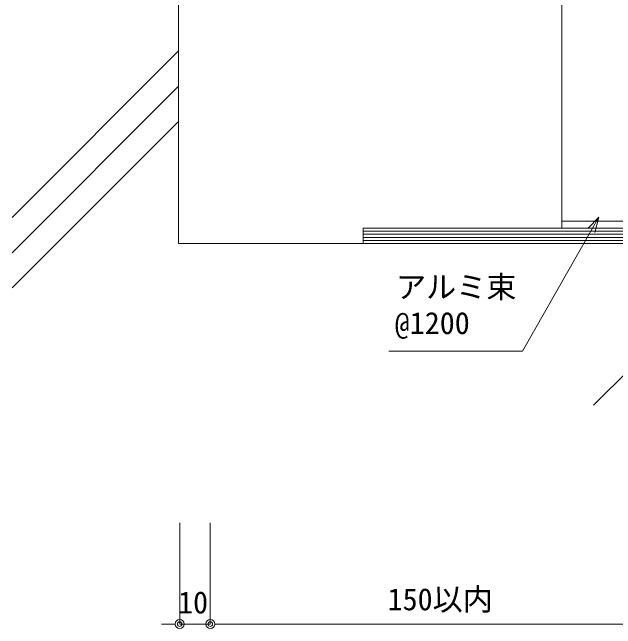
# Model space of a CAD drawing. Units: millimetres, scale not verified. Extents: x -190 to 611, y -130 to 427.
# Drawn here: x 366.9 to 432.7, y 27.3 to 94.4 of the extents above; entities that cross this region are included whole.
import ezdxf
from ezdxf.enums import TextEntityAlignment as Align

# ---------------------------------------------------------------- set-up
doc = ezdxf.new("R2010")
doc.units = ezdxf.units.MM
doc.header["$LTSCALE"] = 0.5
doc.linetypes.add('DASHED1', pattern=[1.8, 1.2, -0.6])
for name, color, linetype, lineweight in [('0-5_A-E01-仕上太線', 4, 'Continuous', 9), ('0-6_A-C03-壁種別', 4, 'Continuous', 9), ('0-8_0-A11-寸法_詳細', 5, 'Continuous', 9), ('0-9_0', 7, 'Continuous', 9), ('0-A_A-B03-文字_書込_小', 7, 'Continuous', 9), ('0-B_A-D09-金物_鋼材', 1, 'Continuous', 9)]:
    doc.layers.add(name, color=color, linetype=linetype, lineweight=lineweight)
doc.styles.add('ＭＳ ゴシック', font='')
doc.styles.get('ＭＳ ゴシック').set_extended_font_data('MS Gothic')

# ---------------------------------------------------------------- blocks, each defined once
blk = doc.blocks.new('_Dot')
at = {"layer": '0-9_0'}
blk.add_line((-0.25, 0), (-0.5, 0), dxfattribs=at)
for radius in [0.25, 0.125]:
    blk.add_circle((0, 0), radius, dxfattribs=at)
blk = doc.blocks.new('_Open30')
at = {"layer": '0-9_0'}
blk.add_line((0, 0), (-0.5, 0), dxfattribs=at)
blk.add_lwpolyline([(-0.5, 0.134), (0, 0), (-0.5, -0.134)], dxfattribs=at)
blk = doc.blocks.new('G$CBAEE64E2')
at = {"layer": '0-B_A-D09-金物_鋼材'}
for p, q in [((-50, 2), (50, 2)), ((-50, 1.5), (50, 1.5)), ((-50, 1), (50, 1)), ((-50, 0.5), (50, 0.5))]:
    blk.add_line(p, q, dxfattribs=at)
blk.add_lwpolyline([(-50, 0), (50, 0), (50, 2.5), (-50, 2.5)], close=True, dxfattribs=at)
blk = doc.blocks.new('AC-5-b')
at = {"layer": '0-9_0'}
for p, q in [((-12.6742, 72.525), (-12.3259, 72.525)), ((12.6742, 72.525), (12.3259, 72.525)), ((-13.625, 71.5742), (-13.625, 71.2258)), ((-12.7438, 71.7239), (-12.8239, 71.6436)), ((-12.1762, 71.6436), (-12.2562, 71.7239)), ((-11.375, 71.5742), (-11.375, 71.2258)), ((11.375, 71.5742), (11.375, 71.2258)), ((12.1762, 71.6436), (12.2562, 71.7239)), ((12.7438, 71.7239), (12.8239, 71.6436)), ((13.625, 71.5742), (13.625, 71.2258)), ((-12.8239, 71.1564), (-12.7438, 71.0761)), ((-12.2562, 71.0761), (-12.1762, 71.1564)), ((12.2562, 71.0761), (12.1762, 71.1564)), ((12.8239, 71.1564), (12.7438, 71.0761)), ((-12.6742, 70.275), (-12.3259, 70.275)), ((12.6742, 70.275), (12.3259, 70.275)), ((-17.5, 1.15), (17.5, 1.15))]:
    blk.add_line(p, q, dxfattribs=at)
at = {"layer": '0-9_0', "color": 4, "linetype": 'DASHED1'}
blk.add_line((-17.5, 41.15), (17.5, 41.15), dxfattribs=at)
at = {"layer": '0-9_0'}
blk.add_lwpolyline([(-17.5, 0), (17.5, 0), (17.5, 74.9), (-17.5, 74.9)], close=True, dxfattribs=at)
for centre in [(-12.5, 71.4), (12.5, 71.4)]:
    blk.add_circle(centre, 1.75, dxfattribs=at)
for centre, start, end in [((-4.3759, 71.4), 172.27975, 177.78308), ((-20.6242, 71.4), 2.21692, 7.72025), ((20.6242, 71.4), 172.27975, 177.78308), ((4.3759, 71.4), 2.21692, 7.72025), ((-12.5, 63.2758), 92.21692, 97.72025), ((-12.5, 63.2758), 82.27975, 87.78308), ((12.5, 63.2758), 92.21692, 97.72025), ((12.5, 63.2758), 82.27975, 87.78308), ((-12.5, 79.5242), 262.27975, 267.78308), ((-4.3759, 71.4), 182.21692, 187.72025), ((-20.6242, 71.4), 352.27975, 357.78308), ((-12.5, 79.5242), 272.21692, 277.72025), ((12.5, 79.5242), 262.27975, 267.78308), ((20.6242, 71.4), 182.21692, 187.72025), ((4.3759, 71.4), 352.27975, 357.78308), ((12.5, 79.5242), 272.21692, 277.72025)]:
    blk.add_arc(centre, 8.3742, start, end, dxfattribs=at)

msp = doc.modelspace()

# ---------------------------------------------------------------- linework, layer by layer
at = {"layer": '0-5_A-E01-仕上太線'}
for q in [(385.0727, 145.8422), (537.1307, 69.1963)]:
    msp.add_line((385.0727, 69.1963), q, dxfattribs=at)
at = {"layer": '0-6_A-C03-壁種別'}
for p, q in [((366.9479, 72.0361), (385.0727, 90.1609)), ((366.9479, 68.1946), (385.0727, 86.3194)), ((366.9479, 64.3532), (385.0727, 82.4779)), ((430.3194, 51.5943), (447.9214, 69.1963))]:
    msp.add_line(p, q, dxfattribs=at)
at = {"layer": '0-8_0-A11-寸法_詳細'}
for p, q in [((385.1923, 38.7783), (385.1923, 27.751)), ((388.5256, 38.7783), (388.5256, 27.751)), ((388.5256, 38.7783), (388.5256, 27.751)), ((384.1923, 27.751), (383.1923, 27.751)), ((385.1923, 27.751), (388.5256, 27.751)), ((389.5256, 27.751), (390.5256, 27.751)), ((389.5256, 27.751), (437.5256, 27.751))]:
    msp.add_line(p, q, dxfattribs=at)
at = {"layer": '0-A_A-B03-文字_書込_小'}
msp.add_lwpolyline([(430.0653, 70.6166), (422.5559, 57.4695), (407.9831, 57.4695)], dxfattribs=at)

# ---------------------------------------------------------------- block references
at = {"layer": '0-8_0-A11-寸法_詳細', "xscale": 2, "yscale": 2}
msp.add_blockref('_Dot', (385.1923, 27.751), dxfattribs=at)
at = {"layer": '0-8_0-A11-寸法_詳細', "xscale": 2, "yscale": 2, "rotation": 180}
msp.add_blockref('_Dot', (388.5256, 27.751), dxfattribs=at)
msp.add_blockref('_Dot', (388.5256, 27.751), dxfattribs=at)
at = {"layer": '0-9_0', "xscale": 0.6666667, "yscale": 0.6666667}
msp.add_blockref('G$CBAEE64E2', (438.5256, 69.1963), dxfattribs=at)
at = {"layer": '0-A_A-B03-文字_書込_小', "xscale": 3.333333, "yscale": 3.333333, "rotation": 60.26569}
msp.add_blockref('_Open30', (430.8919, 72.0638), dxfattribs=at)
at = {"layer": '0-B_A-D09-金物_鋼材', "xscale": 0.6666667, "yscale": 0.6666667}
msp.add_blockref('AC-5-b', (438.5256, 70.8629), dxfattribs=at)

# ---------------------------------------------------------------- texts
at = {"layer": '0-8_0-A11-寸法_詳細', "style": 'ＭＳ ゴシック'}
for s, p in [('150以内', (407.856, 28.5296)), ('10', (385.0165, 28.1861))]:
    msp.add_text(s, height=2.405, dxfattribs=at).set_placement(p, align=Align.BOTTOM_LEFT)
at = {"layer": '0-A_A-B03-文字_書込_小', "style": 'ＭＳ ゴシック'}
for s, p in [('アルミ束', (408.7747, 62.5453)), ('@1200', (408.6351, 58.6091))]:
    msp.add_text(s, height=2.405, dxfattribs=at).set_placement(p, align=Align.BOTTOM_LEFT)

doc.saveas('drawing.dxf')
